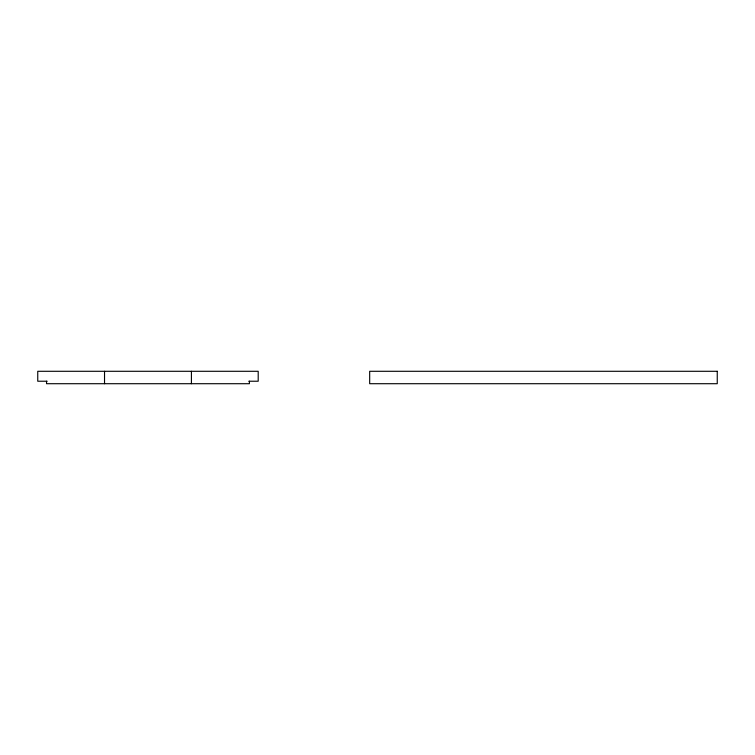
<?xml version="1.0" encoding="UTF-8"?>
<svg xmlns="http://www.w3.org/2000/svg" width="755" height="755" viewBox="0 0 755 755"><rect width="100%" height="100%" fill="white"/><g stroke="black" fill="none" stroke-linecap="round" stroke-linejoin="round"><path stroke-width="1.13" d="M47.14 381.228L37.75 381.228L37.75 371.29L258.201 371.29L258.201 381.228L248.81 381.228M249.405 381.228L249.405 383.71L46.536 383.71L46.536 381.228M191.421 371.29L191.421 383.71M104.53 371.29L104.53 383.71M717.25 371.29L369.676 371.29L369.676 383.71L717.25 383.71L717.25 371.29"/></g></svg>
